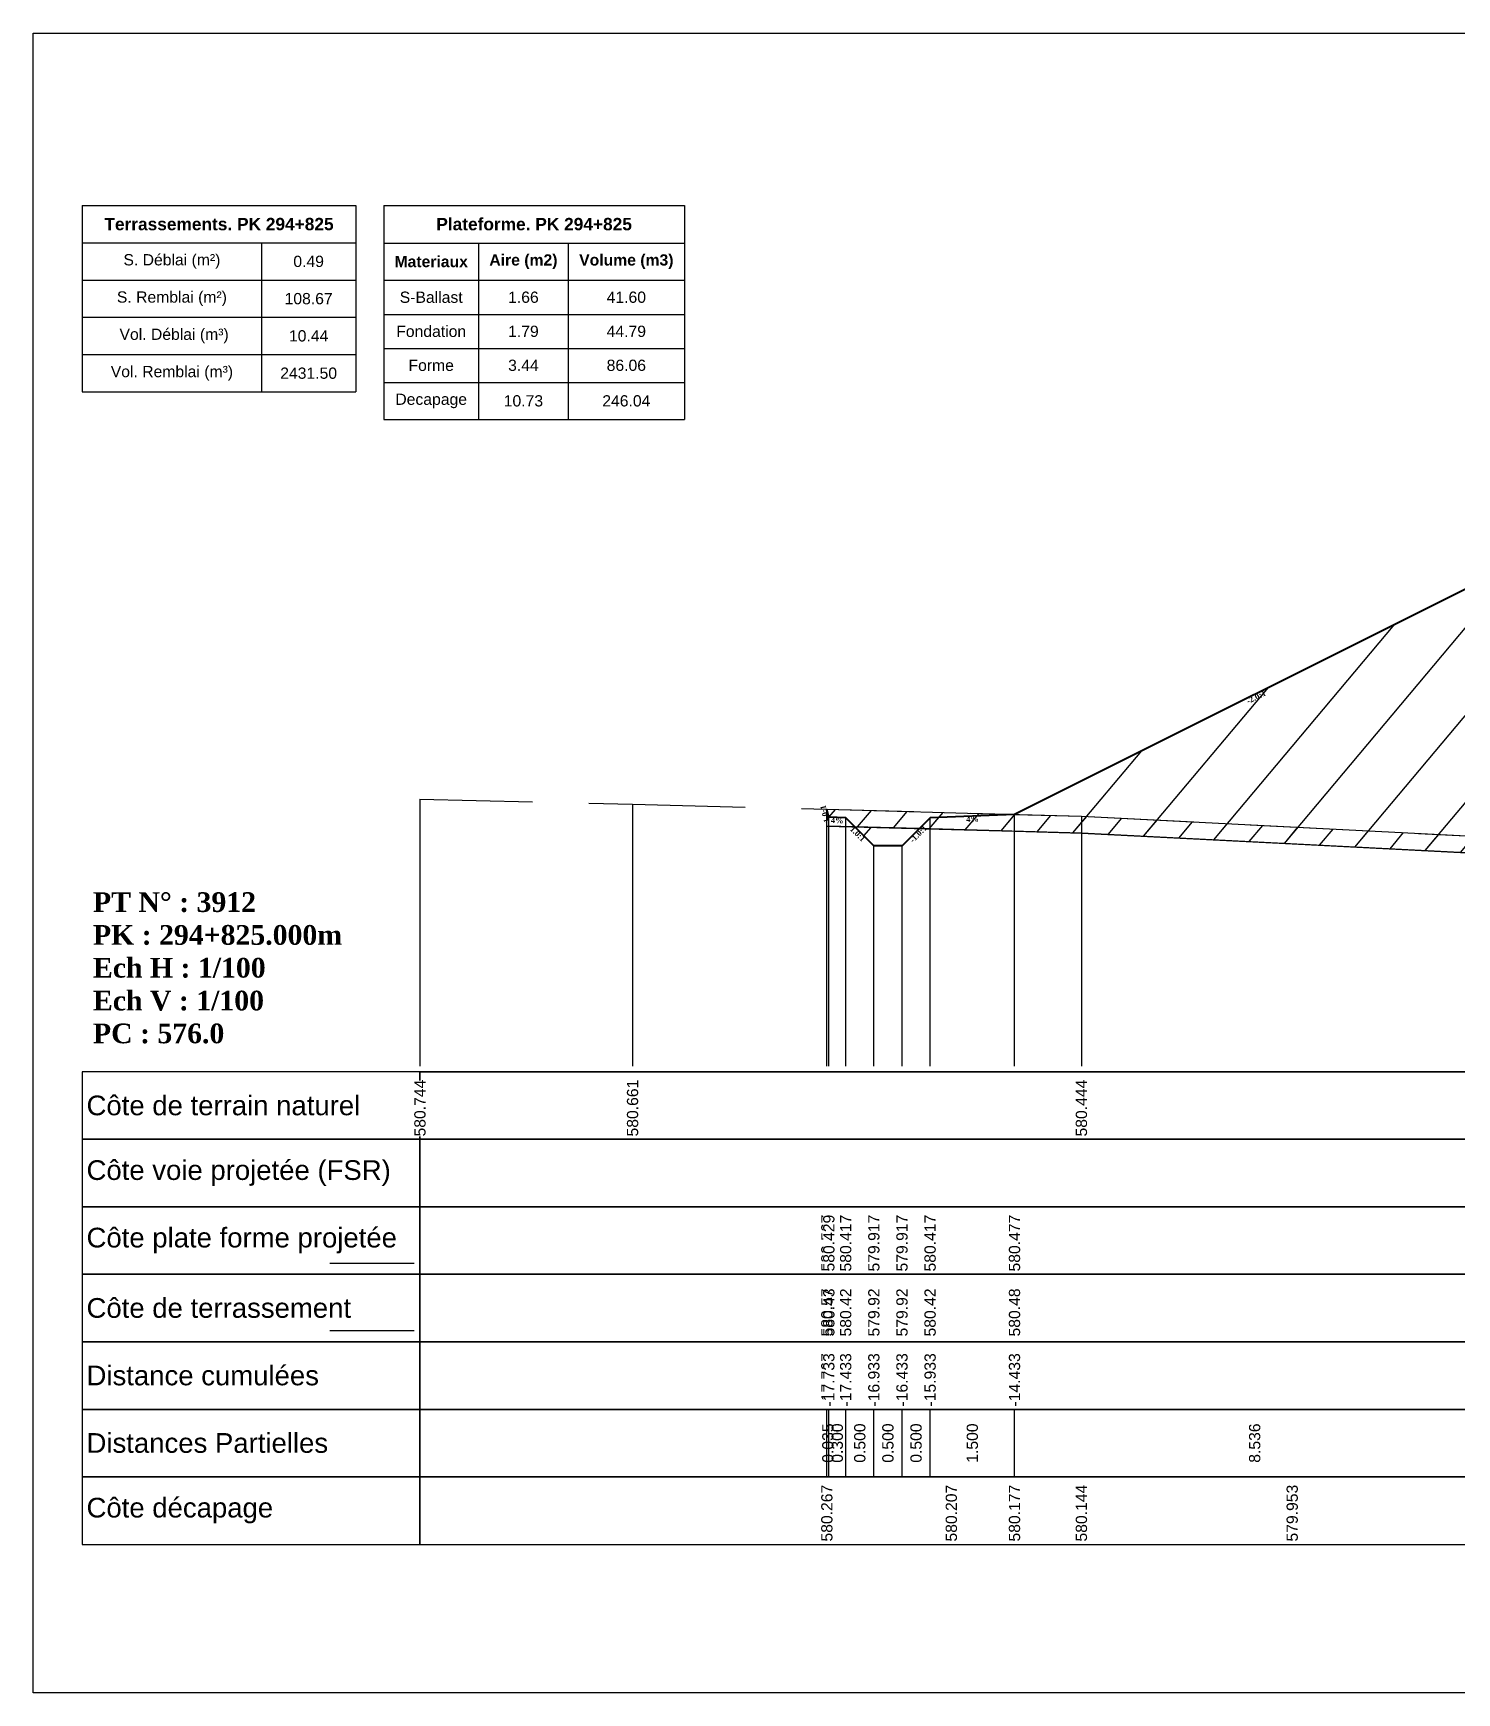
# Model space of a CAD drawing. Header units: millimetres. Extents: x 2762 to 3076, y 916 to 3305.
# Drawn here: x 2790.18 to 2815.48, y 3275.65 to 3305.15 of the extents above; entities that cross this region are included whole.
import ezdxf

# ---------------------------------------------------------------- set-up
doc = ezdxf.new("R2010")
doc.units = ezdxf.units.MM
doc.header["$LTSCALE"] = 2
doc.linetypes.add('CACHE', pattern=[9.525, 6.35, -3.175])
doc.linetypes.add('DASHED', pattern=[0.75, 0.5, -0.25])
for name, color, linetype in [('C-ANNO-TABL', 1, 'Continuous'), ('C-ANNO-TABL-TEXT', 150, 'Continuous'), ('C-ANNO-TABL-TITL', 150, 'Continuous'), ('C-ANNO-TABL-TTBL', 5, 'Continuous'), ('C-ROAD-CORR', 5, 'Continuous'), ('C-ROAD-SCTN', 7, 'Continuous')]:
    doc.layers.add(name, color=color, linetype=linetype)
doc.styles.add('ARIAL', font='arial.ttf')
doc.styles.add('C3D_Etiquette', font='romans.shx')
doc.styles.add('C3D_Profil_Travers', font='romans.shx')
doc.styles.get("Standard").update_dxf_attribs({"font": 'arial.ttf'})

msp = doc.modelspace()

# ---------------------------------------------------------------- hatches: boundary and pattern name
at = {"linetype": 'Continuous', "lineweight": -3}
h = msp.add_hatch(dxfattribs=at)
h.set_pattern_fill('_U', color=3, angle=50, style=0, pattern_type=0)
h.set_pattern_definition([(50, (2839.5324, 3290.3878), (-0.766044, 0.642788), [])])
h.paths.add_polyline_path([(2839.532, 3290.388), (2839.742, 3290.597), (2840.042, 3290.609), (2840.063, 3290.694), (2840.063, 3290.394)])
h.paths.add_polyline_path([(2805.928, 3291.006), (2806.122, 3291.2), (2807.622, 3291.26), (2816.158, 3295.528), (2824.155, 3295.848), (2826.551, 3295.752), (2836.742, 3290.657), (2838.242, 3290.597), (2838.463, 3290.376), (2826.315, 3290.243), (2824.056, 3290.263), (2823.296, 3290.299), (2821.302, 3290.321), (2817.46, 3290.486), (2808.811, 3290.928)])
h.paths.add_polyline_path([(2804.287, 3291.051), (2804.287, 3291.351), (2804.322, 3291.212), (2804.622, 3291.2), (2804.785, 3291.037)])
h = msp.add_hatch(dxfattribs=at)
h.set_pattern_fill('_U', color=150, scale=0.5, angle=50, style=0, pattern_type=0)
h.set_pattern_definition([(50, (2839.5324, 3290.3878), (-0.383022, 0.321394), [])])
h.paths.add_polyline_path([(2839.532, 3290.388), (2839.742, 3290.597), (2840.042, 3290.609), (2840.063, 3290.694), (2840.063, 3290.394)])
h.paths.add_polyline_path([(2836.742, 3290.657), (2840.063, 3290.694), (2840.042, 3290.609), (2839.742, 3290.597), (2839.532, 3290.388), (2838.463, 3290.376), (2838.242, 3290.597)])
h.paths.add_polyline_path([(2805.928, 3291.006), (2806.122, 3291.2), (2807.622, 3291.26), (2808.811, 3291.228), (2817.46, 3290.786), (2821.302, 3290.621), (2823.296, 3290.599), (2824.056, 3290.563), (2826.315, 3290.543), (2836.742, 3290.657), (2838.242, 3290.597), (2838.463, 3290.376), (2826.315, 3290.243), (2824.056, 3290.263), (2823.296, 3290.299), (2821.302, 3290.321), (2817.46, 3290.486), (2808.811, 3290.928)])
h.paths.add_polyline_path([(2804.287, 3291.351), (2807.622, 3291.26), (2806.122, 3291.2), (2805.928, 3291.006), (2804.785, 3291.037), (2804.622, 3291.2), (2804.322, 3291.212)])
h.paths.add_polyline_path([(2804.287, 3291.051), (2804.287, 3291.351), (2804.322, 3291.212), (2804.622, 3291.2), (2804.785, 3291.037)])
h = msp.add_hatch(dxfattribs=at)
h.set_pattern_fill('_U', color=1, angle=50, style=0, pattern_type=0)
h.set_pattern_definition([(50, (2838.4629, 3290.3761), (-0.766044, 0.642788), [])])
h.paths.add_polyline_path([(2838.463, 3290.376), (2839.532, 3290.388), (2839.242, 3290.097), (2838.742, 3290.097)])
h.paths.add_polyline_path([(2804.785, 3291.037), (2805.928, 3291.006), (2805.622, 3290.7), (2805.122, 3290.7)])

# ---------------------------------------------------------------- linework, layer by layer
at = {"color": 253, "linetype": 'Continuous', "lineweight": -3}
for p, q in [((2807.622, 3291.26), (2816.158, 3295.528)), ((2804.287, 3291.351), (2807.622, 3291.26)), ((2804.322, 3291.212), (2804.287, 3291.351)), ((2804.287, 3291.051), (2804.287, 3291.351)), ((2804.287, 3291.351), (2804.322, 3291.212)), ((2804.287, 3291.051), (2804.287, 3291.351)), ((2804.287, 3291.351), (2804.322, 3291.212)), ((2804.785, 3291.037), (2804.287, 3291.051)), ((2804.785, 3291.037), (2804.287, 3291.051)), ((2804.622, 3291.2), (2804.322, 3291.212)), ((2804.322, 3291.212), (2804.622, 3291.2)), ((2804.322, 3291.212), (2804.622, 3291.2)), ((2804.785, 3291.037), (2804.622, 3291.2)), ((2804.622, 3291.2), (2804.785, 3291.037)), ((2804.622, 3291.2), (2804.785, 3291.037)), ((2805.928, 3291.006), (2804.785, 3291.037)), ((2804.785, 3291.037), (2805.928, 3291.006)), ((2805.122, 3290.7), (2804.785, 3291.037)), ((2805.928, 3291.006), (2806.122, 3291.2)), ((2806.122, 3291.2), (2805.928, 3291.006)), ((2805.928, 3291.006), (2806.122, 3291.2)), ((2806.122, 3291.2), (2807.622, 3291.26)), ((2807.622, 3291.26), (2806.122, 3291.2)), ((2806.122, 3291.2), (2807.622, 3291.26)), ((2807.622, 3291.26), (2808.811, 3291.228)), ((2808.811, 3291.228), (2817.46, 3290.786)), ((2805.928, 3291.006), (2805.622, 3290.7)), ((2808.811, 3290.928), (2805.928, 3291.006)), ((2808.811, 3290.928), (2805.928, 3291.006)), ((2817.46, 3290.486), (2808.811, 3290.928)), ((2817.46, 3290.486), (2808.811, 3290.928)), ((2805.622, 3290.7), (2805.122, 3290.7))]:
    msp.add_line(p, q, dxfattribs=at)
at = {"color": 105, "linetype": 'DASHED', "lineweight": -3, "ltscale": 2}
for p, q in [((2797.055, 3291.528), (2800.834, 3291.444)), ((2800.834, 3291.444), (2808.811, 3291.228)), ((2808.811, 3291.228), (2817.46, 3290.786))]:
    msp.add_line(p, q, dxfattribs=at)
at = {"color": 98, "linetype": 'CACHE', "lineweight": -3}
for p, q in [((2797.055, 3291.528), (2797.055, 3286.784)), ((2800.834, 3291.444), (2800.834, 3286.784)), ((2808.811, 3291.228), (2808.811, 3286.784))]:
    msp.add_line(p, q, dxfattribs=at)
at = {"color": 8, "linetype": 'CACHE', "lineweight": -3}
for p, q in [((2804.287, 3286.784), (2804.287, 3291.351)), ((2804.322, 3286.784), (2804.322, 3291.212)), ((2804.622, 3286.784), (2804.622, 3291.2)), ((2806.122, 3286.784), (2806.122, 3291.2)), ((2807.622, 3286.784), (2807.622, 3291.26)), ((2805.122, 3286.784), (2805.122, 3290.7)), ((2805.622, 3286.784), (2805.622, 3290.7))]:
    msp.add_line(p, q, dxfattribs=at)
at = {"color": 6, "linetype": 'Continuous', "lineweight": -3}
for p, q in [((2804.287, 3291.051), (2806.499, 3290.991)), ((2806.499, 3290.991), (2807.622, 3290.96)), ((2807.622, 3290.96), (2808.811, 3290.928)), ((2808.811, 3290.928), (2812.557, 3290.737)), ((2812.557, 3290.737), (2817.46, 3290.486))]:
    msp.add_line(p, q, dxfattribs=at)
at = {"color": 7, "linetype": 'Continuous', "lineweight": -3}
for p, q in [((2797.054, 3286.684), (2847.056, 3286.684)), ((2804.287, 3279.484), (2804.287, 3280.684)), ((2804.322, 3279.484), (2804.322, 3280.684)), ((2804.322, 3279.484), (2804.322, 3280.684)), ((2804.622, 3279.484), (2804.622, 3280.684)), ((2804.622, 3279.484), (2804.622, 3280.684)), ((2805.122, 3279.484), (2805.122, 3280.684)), ((2805.122, 3279.484), (2805.122, 3280.684)), ((2805.622, 3279.484), (2805.622, 3280.684)), ((2805.622, 3279.484), (2805.622, 3280.684)), ((2806.122, 3279.484), (2806.122, 3280.684)), ((2806.122, 3279.484), (2806.122, 3280.684)), ((2807.622, 3279.484), (2807.622, 3280.684)), ((2807.622, 3279.484), (2807.622, 3280.684))]:
    msp.add_line(p, q, dxfattribs=at)
at = {"color": 154, "linetype": 'Continuous', "lineweight": -3}
msp.add_line((2795.454, 3283.284), (2796.954, 3283.284), dxfattribs=at)
at = {"color": 1, "linetype": 'Continuous', "lineweight": -3}
msp.add_line((2795.454, 3282.084), (2796.954, 3282.084), dxfattribs=at)
at = {"color": 7, "linetype": 'Continuous', "lineweight": -3}
for points in [[(2797.054, 3285.484), (2797.054, 3286.684), (2791.054, 3286.684), (2791.054, 3285.484)], [(2797.054, 3285.484), (2847.056, 3285.484), (2847.056, 3286.684), (2797.054, 3286.684)], [(2797.054, 3284.284), (2797.054, 3285.484), (2791.054, 3285.484), (2791.054, 3284.284)], [(2797.054, 3284.284), (2847.056, 3284.284), (2847.056, 3285.484), (2797.054, 3285.484)], [(2797.054, 3283.084), (2797.054, 3284.284), (2791.054, 3284.284), (2791.054, 3283.084)], [(2797.054, 3283.084), (2847.056, 3283.084), (2847.056, 3284.284), (2797.054, 3284.284)], [(2797.054, 3281.884), (2797.054, 3283.084), (2791.054, 3283.084), (2791.054, 3281.884)], [(2797.054, 3281.884), (2847.056, 3281.884), (2847.056, 3283.084), (2797.054, 3283.084)], [(2797.054, 3280.684), (2797.054, 3281.884), (2791.054, 3281.884), (2791.054, 3280.684)], [(2797.054, 3280.684), (2847.056, 3280.684), (2847.056, 3281.884), (2797.054, 3281.884)], [(2797.054, 3279.484), (2797.054, 3280.684), (2791.054, 3280.684), (2791.054, 3279.484)], [(2797.054, 3279.484), (2847.056, 3279.484), (2847.056, 3280.684), (2797.054, 3280.684)], [(2797.054, 3278.284), (2797.054, 3279.484), (2791.054, 3279.484), (2791.054, 3278.284)], [(2797.054, 3278.284), (2847.056, 3278.284), (2847.056, 3279.484), (2797.054, 3279.484)]]:
    msp.add_3dface(points, dxfattribs=at)
at = {"layer": 'C-ANNO-TABL', "color": 7, "linetype": 'Continuous', "lineweight": -3}
for p, q in [((2791.054, 3301.419), (2794.239, 3301.419)), ((2794.239, 3301.419), (2795.913, 3301.419)), ((2794.239, 3301.419), (2794.239, 3300.757)), ((2796.413, 3301.416), (2798.095, 3301.416)), ((2798.095, 3301.416), (2799.691, 3301.416)), ((2798.095, 3301.416), (2798.095, 3300.754)), ((2799.691, 3301.416), (2801.753, 3301.416)), ((2799.691, 3301.416), (2799.691, 3300.754)), ((2791.054, 3300.757), (2794.239, 3300.757)), ((2794.239, 3300.757), (2795.913, 3300.757)), ((2794.239, 3300.757), (2794.239, 3300.095)), ((2796.413, 3300.754), (2798.095, 3300.754)), ((2798.095, 3300.754), (2799.691, 3300.754)), ((2798.095, 3300.754), (2798.095, 3300.147)), ((2799.691, 3300.754), (2801.753, 3300.754)), ((2799.691, 3300.754), (2799.691, 3300.147)), ((2791.054, 3300.095), (2794.239, 3300.095)), ((2794.239, 3300.095), (2795.913, 3300.095)), ((2794.239, 3300.095), (2794.239, 3299.432)), ((2796.413, 3300.147), (2798.095, 3300.147)), ((2798.095, 3300.147), (2799.691, 3300.147)), ((2798.095, 3300.147), (2798.095, 3299.543)), ((2799.691, 3300.147), (2801.753, 3300.147)), ((2799.691, 3300.147), (2799.691, 3299.543)), ((2791.054, 3299.432), (2794.239, 3299.432)), ((2794.239, 3299.432), (2795.913, 3299.432)), ((2794.239, 3299.432), (2794.239, 3298.77)), ((2796.413, 3299.543), (2798.095, 3299.543)), ((2798.095, 3299.543), (2799.691, 3299.543)), ((2798.095, 3299.543), (2798.095, 3298.939)), ((2799.691, 3299.543), (2801.753, 3299.543)), ((2799.691, 3299.543), (2799.691, 3298.939)), ((2796.413, 3298.939), (2798.095, 3298.939)), ((2798.095, 3298.939), (2799.691, 3298.939)), ((2798.095, 3298.939), (2798.095, 3298.28)), ((2799.691, 3298.939), (2801.753, 3298.939)), ((2799.691, 3298.939), (2799.691, 3298.28))]:
    msp.add_line(p, q, dxfattribs=at)
at = {"layer": 'C-ANNO-TABL-TTBL', "color": 7, "linetype": 'Continuous', "lineweight": -3}
for p, q in [((2791.054, 3302.084), (2795.913, 3302.084)), ((2791.054, 3302.084), (2791.054, 3301.419)), ((2795.913, 3302.084), (2795.913, 3301.419)), ((2796.413, 3302.084), (2801.753, 3302.084)), ((2796.413, 3302.084), (2796.413, 3301.416)), ((2801.753, 3302.084), (2801.753, 3301.416)), ((2791.054, 3301.419), (2791.054, 3300.757)), ((2795.913, 3301.419), (2795.913, 3300.757)), ((2796.413, 3301.416), (2796.413, 3300.754)), ((2801.753, 3301.416), (2801.753, 3300.754)), ((2791.054, 3300.757), (2791.054, 3300.095)), ((2795.913, 3300.757), (2795.913, 3300.095)), ((2796.413, 3300.754), (2796.413, 3300.147)), ((2801.753, 3300.754), (2801.753, 3300.147)), ((2791.054, 3300.095), (2791.054, 3299.432)), ((2795.913, 3300.095), (2795.913, 3299.432)), ((2796.413, 3300.147), (2796.413, 3299.543)), ((2801.753, 3300.147), (2801.753, 3299.543)), ((2791.054, 3299.432), (2791.054, 3298.77)), ((2795.913, 3299.432), (2795.913, 3298.77)), ((2796.413, 3299.543), (2796.413, 3298.939)), ((2801.753, 3299.543), (2801.753, 3298.939)), ((2791.054, 3298.77), (2794.239, 3298.77)), ((2794.239, 3298.77), (2795.913, 3298.77)), ((2796.413, 3298.939), (2796.413, 3298.28)), ((2801.753, 3298.939), (2801.753, 3298.28)), ((2796.413, 3298.28), (2798.095, 3298.28)), ((2798.095, 3298.28), (2799.691, 3298.28)), ((2799.691, 3298.28), (2801.753, 3298.28))]:
    msp.add_line(p, q, dxfattribs=at)
at = {"layer": 'C-ROAD-CORR', "color": 1, "linetype": 'Continuous', "lineweight": 40}
for p, q in [((2816.158, 3295.528), (2807.622, 3291.26)), ((2804.322, 3291.212), (2804.287, 3291.351)), ((2804.622, 3291.2), (2804.322, 3291.212)), ((2805.122, 3290.7), (2804.622, 3291.2)), ((2806.122, 3291.2), (2805.622, 3290.7)), ((2807.622, 3291.26), (2806.122, 3291.2)), ((2805.622, 3290.7), (2805.122, 3290.7))]:
    msp.add_line(p, q, dxfattribs=at)
at = {"layer": 'C-ROAD-CORR', "color": 1, "linetype": 'Continuous', "lineweight": -3}
for p, q in [((2805.122, 3290.7), (2804.622, 3291.2)), ((2806.122, 3291.2), (2805.622, 3290.7))]:
    msp.add_line(p, q, dxfattribs=at)
at = {"layer": 'C-ROAD-SCTN', "color": 154, "linetype": 'Continuous', "lineweight": -3}
for p, q in [((2807.622, 3291.26), (2816.158, 3295.528)), ((2804.287, 3291.351), (2804.322, 3291.212)), ((2804.322, 3291.212), (2804.622, 3291.2)), ((2804.622, 3291.2), (2805.122, 3290.7)), ((2805.622, 3290.7), (2806.122, 3291.2)), ((2806.122, 3291.2), (2807.622, 3291.26)), ((2805.122, 3290.7), (2805.622, 3290.7))]:
    msp.add_line(p, q, dxfattribs=at)
at = {"layer": 'C-ROAD-SCTN', "color": 1, "linetype": 'Continuous', "lineweight": -3}
for p, q in [((2807.622, 3291.26), (2816.158, 3295.528)), ((2804.287, 3291.351), (2804.322, 3291.212)), ((2804.322, 3291.212), (2804.622, 3291.2)), ((2804.622, 3291.2), (2805.122, 3290.7)), ((2805.622, 3290.7), (2806.122, 3291.2)), ((2806.122, 3291.2), (2807.622, 3291.26)), ((2805.122, 3290.7), (2805.622, 3290.7))]:
    msp.add_line(p, q, dxfattribs=at)

# ---------------------------------------------------------------- texts
at = {"color": 7, "linetype": 'Continuous', "lineweight": -3, "char_height": 0.1, "style": 'C3D_Etiquette'}
for s, insert, width, attachment_point, rotation in [('{\\fTimes New Roman|b1|i0|c0|p18;-2.0:1}', (2811.892, 3293.391), 0.34598, 2, 26.5651), ('{\\fTimes New Roman|b1|i0|c0|p18;1.0:1}', (2804.301, 3291.281), 0.29446, 8, 104.0362), ('{\\fTimes New Roman|b1|i0|c0|p18;4%}', (2804.472, 3291.202), 0.37094, 2, 357.7094), ('{\\fTimes New Roman|b1|i0|c0|p18;1.0:1}', (2804.869, 3290.948), 0.29001, 2, 315), ('{\\fTimes New Roman|b1|i0|c0|p18;-1.0:1}', (2805.875, 3290.948), 0.34598, 2, 45), ('{\\fTimes New Roman|b1|i0|c0|p18;4%}', (2806.872, 3291.226), 0.42071, 2, 2.2906)]:
    msp.add_mtext(s, dxfattribs=dict(at, insert=insert, width=width, attachment_point=attachment_point, rotation=rotation))
at = {"color": 7, "linetype": 'Continuous', "lineweight": -3, "char_height": 0.35}
for s, insert, attachment_point, style in [('{\\fTimes New Roman|b1|i0|c0|p18;PT N° : 3912\\PPK : 294+825.000m\\PEch H : 1/100\\PEch V : 1/100\\PPC : 576.0}', (2791.243, 3287.184), 7, 'C3D_Profil_Travers'), ('{\\fArial|b0|i0|c0|p34;Côte de terrain naturel}', (2791.129, 3286.084), 4, 'C3D_Etiquette'), ('{\\fArial|b0|i0|c0|p34;Côte plate forme projetée}', (2791.129, 3283.684), 4, 'C3D_Etiquette'), ('{\\fArial|b0|i0|c0|p34;Côte de terrassement}', (2791.129, 3282.484), 4, 'C3D_Etiquette'), ('{\\fArial|b0|i0|c0|p34;Distance cumulées}', (2791.129, 3281.284), 4, 'C3D_Etiquette'), ('{\\fArial|b0|i0|c0|p34;Distances Partielles}', (2791.129, 3280.084), 4, 'C3D_Etiquette'), ('{\\fArial|b0|i0|c0|p34;Côte décapage}', (2791.129, 3278.884), 4, 'C3D_Etiquette')]:
    msp.add_mtext(s, dxfattribs=dict(at, insert=insert, attachment_point=attachment_point, style=style))
at = {"color": 7, "linetype": 'Continuous', "lineweight": -3, "insert": (2791.129, 3284.884), "char_height": 0.35, "attachment_point": 4}
msp.add_mtext('{\\fArial|b0|i0|c0|p34;Côte voie projetée (FSR)}', dxfattribs=at)
at = {"color": 7, "linetype": 'Continuous', "lineweight": -3, "char_height": 0.2, "rotation": 90, "style": 'C3D_Profil_Travers'}
for s, insert, attachment_point in [('{\\fArial|b0|i0|c0|p34;580.57}', (2804.287, 3281.979), 4), ('{\\fArial|b0|i0|c0|p34;580.43}', (2804.322, 3281.979), 4), ('{\\fArial|b0|i0|c0|p34;580.42}', (2804.622, 3281.979), 4), ('{\\fArial|b0|i0|c0|p34;579.92}', (2805.122, 3281.979), 4), ('{\\fArial|b0|i0|c0|p34;579.92}', (2805.622, 3281.979), 4), ('{\\fArial|b0|i0|c0|p34;580.42}', (2806.122, 3281.979), 4), ('{\\fArial|b0|i0|c0|p34;580.48}', (2807.622, 3281.979), 4), ('{\\fArial|b0|i0|c0|p34;0.035}', (2804.305, 3280.084), 5), ('{\\fArial|b0|i0|c0|p34;0.300}', (2804.472, 3280.084), 5), ('{\\fArial|b0|i0|c0|p34;0.500}', (2804.872, 3280.084), 5), ('{\\fArial|b0|i0|c0|p34;0.500}', (2805.372, 3280.084), 5), ('{\\fArial|b0|i0|c0|p34;0.500}', (2805.872, 3280.084), 5), ('{\\fArial|b0|i0|c0|p34;1.500}', (2806.872, 3280.084), 5), ('{\\fArial|b0|i0|c0|p34;8.536}', (2811.89, 3280.084), 5)]:
    msp.add_mtext(s, dxfattribs=dict(at, insert=insert, attachment_point=attachment_point))
at = {"layer": 'C-ANNO-TABL-TEXT', "color": 7, "linetype": 'Continuous', "lineweight": -3, "char_height": 0.2, "attachment_point": 5, "style": 'ARIAL'}
for s, insert in [('{\\fArial|b0|i0|c0|p34;\\C7;0.49}', (2795.076, 3301.088)), ('{\\fArial|b0|i0|c0|p34;\\C7;108.67}', (2795.076, 3300.426)), ('{\\fArial|b0|i0|c0|p34;\\C7;S-Ballast}', (2797.254, 3300.451)), ('{\\fArial|b0|i0|c0|p34;\\C7;1.66}', (2798.893, 3300.451)), ('{\\C18;\\c0;41.60}', (2800.722, 3300.451)), ('{\\fArial|b0|i0|c0|p34;\\C7;Fondation}', (2797.254, 3299.845)), ('{\\fArial|b0|i0|c0|p34;\\C7;1.79}', (2798.893, 3299.845)), ('{\\C18;\\c0;44.79}', (2800.722, 3299.845)), ('{\\fArial|b0|i0|c0|p34;\\C7;10.44}', (2795.076, 3299.764)), ('{\\fArial|b0|i0|c0|p34;\\C7;Forme}', (2797.254, 3299.241)), ('{\\fArial|b0|i0|c0|p34;\\C7;3.44}', (2798.893, 3299.241)), ('{\\C18;\\c0;86.06}', (2800.722, 3299.241)), ('{\\fArial|b0|i0|c0|p34;\\C7;2431.50}', (2795.076, 3299.101)), ('{\\fArial|b0|i0|c0|p34;\\C7;Decapage}', (2797.254, 3298.609)), ('{\\fArial|b0|i0|c0|p34;\\C7;10.73}', (2798.893, 3298.609)), ('{\\C18;\\c0;246.04}', (2800.722, 3298.609))]:
    msp.add_mtext(s, dxfattribs=dict(at, insert=insert))
at = {"layer": 'C-ANNO-TABL-TITL', "color": 7, "linetype": 'Continuous', "lineweight": -3, "attachment_point": 5, "style": 'ARIAL'}
for s, insert, char_height in [('{\\fArial|b1|i0|c0|p34;\\C7;Terrassements. PK 294+825}', (2793.483, 3301.751), 0.22), ('{\\fArial|b1|i0|c0|p34;\\C18;\\c0;Plateforme. PK 294+825}', (2799.083, 3301.75), 0.22), ('{\\fArial|b0|i0|c0|p34;\\C7;S. Déblai (m²) }', (2792.646, 3301.088), 0.2), ('{\\fArial|b1|i0|c0|p34;\\C7;Materiaux   }', (2797.254, 3301.085), 0.2), ('{\\fArial|b1|i0|c0|p34;\\C7;Aire (m2)}', (2798.893, 3301.085), 0.2), ('{\\fArial|b1|i0|c0|p34;\\C7;Volume (m3)}', (2800.722, 3301.085), 0.2), ('{\\fArial|b0|i0|c0|p34;\\C7;S. Remblai (m²) }', (2792.646, 3300.426), 0.2), ('{\\fArial|b0|i0|c0|p34;\\C7; Vol. Déblai (m³) }', (2792.646, 3299.764), 0.2), ('{\\fArial|b0|i0|c0|p34;\\C7;Vol. Remblai (m³)}', (2792.646, 3299.101), 0.2)]:
    msp.add_mtext(s, dxfattribs=dict(at, insert=insert, char_height=char_height))

# ---------------------------------------------------------------- next in the draw order: texts
at = {"color": 7, "linetype": 'Continuous', "lineweight": -3, "char_height": 0.2, "attachment_point": 4, "rotation": 90, "style": 'C3D_Profil_Travers', "bg_fill": 3, "box_fill_scale": 1.000375, "bg_fill_color": 256, "bg_fill_true_color": 13158600, "bg_fill_transparency": 0}
for s, insert, width in [('{\\fArial|b0|i0|c0|p34;580.744}', (2797.055, 3285.534), 0.99471), ('{\\fArial|b0|i0|c0|p34;580.661}', (2800.834, 3285.534), 0.95654), ('{\\fArial|b0|i0|c0|p34;580.444}', (2808.811, 3285.534), 0.99471), ('{\\fArial|b0|i0|c0|p34;580.567}', (2804.287, 3283.134), 0.99553), ('{\\fArial|b0|i0|c0|p34;579.917}', (2805.122, 3283.134), 0.99553), ('{\\fArial|b0|i0|c0|p34;579.917}', (2805.622, 3283.134), 0.99553), ('{\\fArial|b0|i0|c0|p34;580.417}', (2806.122, 3283.134), 0.99553), ('{\\fArial|b0|i0|c0|p34;580.477}', (2807.622, 3283.134), 0.99553), ('{\\fArial|b0|i0|c0|p34;\\C256;-17.767}', (2804.287, 3280.734), 0.93532), ('{\\fArial|b0|i0|c0|p34;\\C256;-16.933}', (2805.122, 3280.734), 0.93532), ('{\\fArial|b0|i0|c0|p34;\\C256;-16.433}', (2805.622, 3280.734), 0.93532), ('{\\fArial|b0|i0|c0|p34;\\C256;-15.933}', (2806.122, 3280.734), 0.93532), ('{\\fArial|b0|i0|c0|p34;\\C256;-14.433}', (2807.622, 3280.734), 0.93532), ('{\\fArial|b0|i0|c0|p34;580.267}', (2804.287, 3278.334), 0.99553), ('{\\fArial|b0|i0|c0|p34;580.207}', (2806.499, 3278.334), 0.99553), ('{\\fArial|b0|i0|c0|p34;580.177}', (2807.622, 3278.334), 0.99553), ('{\\fArial|b0|i0|c0|p34;580.144}', (2808.811, 3278.334), 0.99471), ('{\\fArial|b0|i0|c0|p34;579.953}', (2812.557, 3278.334), 0.99553)]:
    msp.add_mtext(s, dxfattribs=dict(at, insert=insert, width=width))

# ---------------------------------------------------------------- next in the draw order: texts
for s, insert, width in [('{\\fArial|b0|i0|c0|p34;580.429}', (2804.322, 3283.134), 0.99595), ('{\\fArial|b0|i0|c0|p34;\\C256;-17.733}', (2804.322, 3280.734), 0.93532)]:
    msp.add_mtext(s, dxfattribs=dict(at, insert=insert, width=width))

# ---------------------------------------------------------------- next in the draw order: texts
for s, insert, width in [('{\\fArial|b0|i0|c0|p34;580.417}', (2804.622, 3283.134), 0.99553), ('{\\fArial|b0|i0|c0|p34;\\C256;-17.433}', (2804.622, 3280.734), 0.93532)]:
    msp.add_mtext(s, dxfattribs=dict(at, insert=insert, width=width))

# ---------------------------------------------------------------- next in the draw order: linework, layer by layer
msp.add_lwpolyline([(2790.181, 3305.145), (2847.387, 3305.145), (2847.387, 3275.645), (2790.181, 3275.645)], close=True)

doc.saveas('drawing.dxf')
